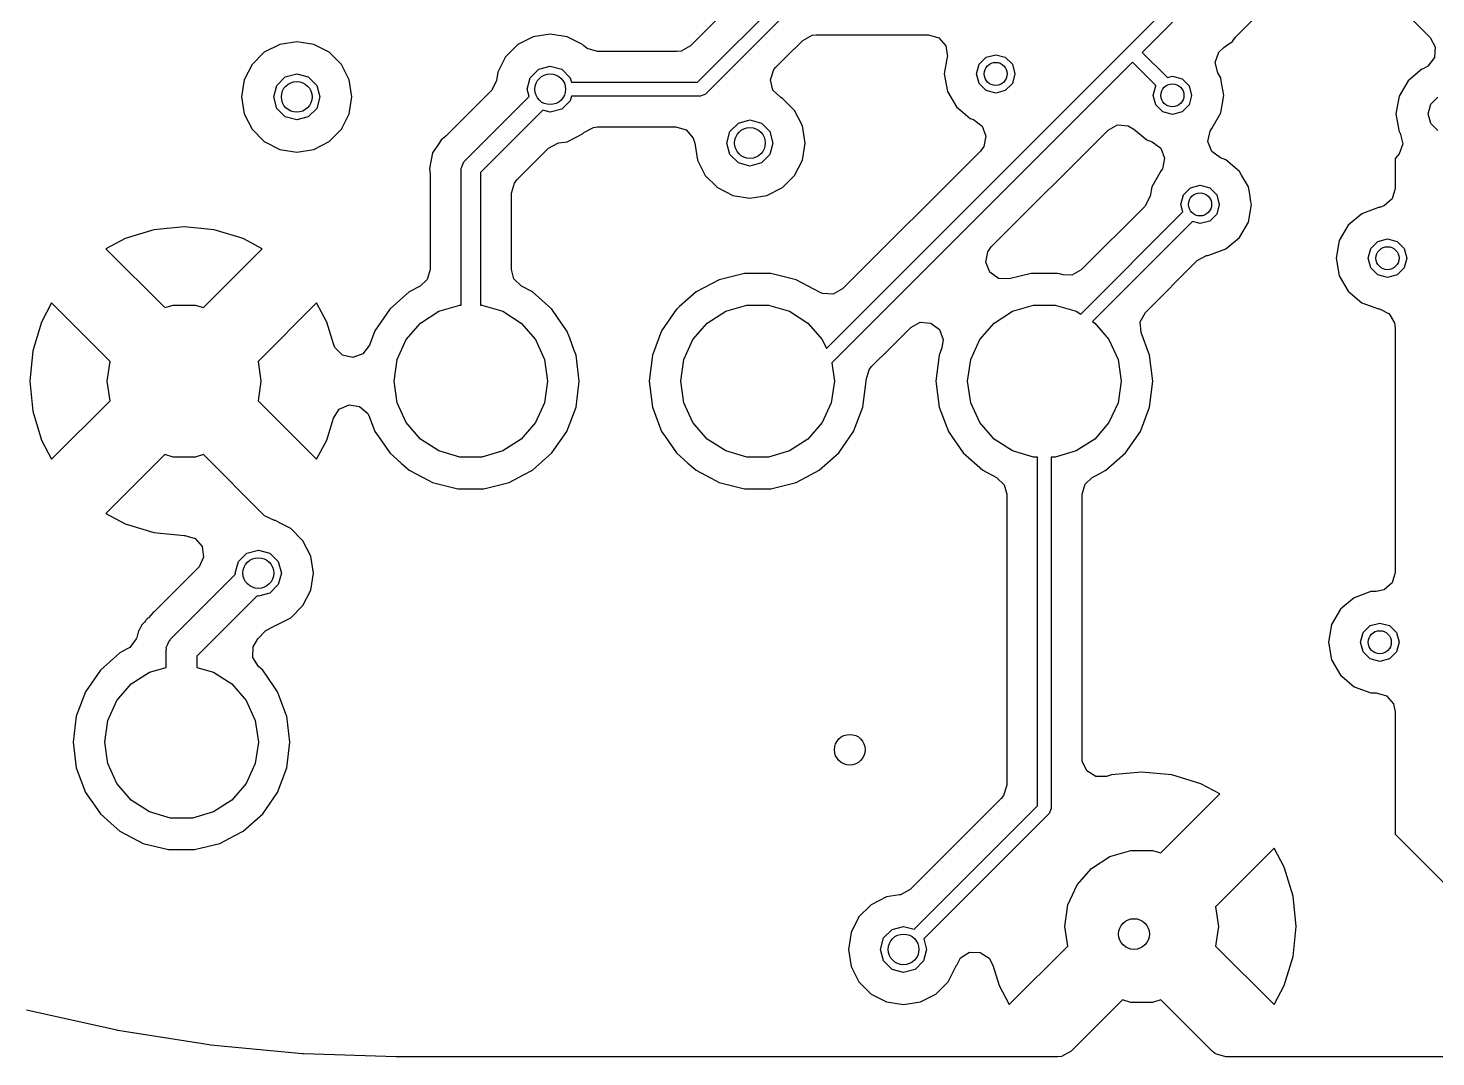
# Model space of a CAD drawing. Extents: x 4.55 to 6.09, y -4.28 to -3.52.
# Drawn here: x 4.8268 to 5.1876, y -4.2795 to -4.0158 of the extents above; entities that cross this region are included whole.
import ezdxf

# ---------------------------------------------------------------- set-up
doc = ezdxf.new("R2010")
doc.units = 0
doc.header["$MEASUREMENT"] = 0
doc.layers.add('BLACK', color=7, linetype='CONTINUOUS')

msp = doc.modelspace()

# ---------------------------------------------------------------- linework, layer by layer
at = {"layer": 'BLACK', "linetype": 'CONTINUOUS'}
for p, q in [((5.16421, -3.99633), (5.1861, -4.01822)), ((5.13637, -4.0181), (5.15353, -4.00093)), ((4.99841, -4.02972), (5.02151, -4.00662)), ((5.0235, -4.00965), (5.0004, -4.03275)), ((5.00482, -4.01216), (4.99657, -4.0204)), ((5.10859, -4.02079), (5.11758, -4.0118)), ((5.12008, -4.01431), (5.11235, -4.02205)), ((4.95626, -4.01806), (4.95232, -4.02006)), ((4.96063, -4.01737), (4.95626, -4.01806)), ((4.965, -4.01806), (4.96063, -4.01737)), ((4.96063, -4.01737), (4.96063, -4.01737)), ((4.96894, -4.02006), (4.965, -4.01806)), ((5.02534, -4.01897), (5.02775, -4.01765)), ((5.02775, -4.01765), (5.02879, -4.01754)), ((5.02879, -4.01754), (5.05758, -4.01754)), ((5.05758, -4.01754), (5.06022, -4.01831)), ((5.06022, -4.01831), (5.06202, -4.02039)), ((5.13576, -4.01884), (5.13637, -4.0181)), ((5.1861, -4.01822), (5.18742, -4.02063)), ((4.88736, -4.02203), (4.88424, -4.02516)), ((4.8913, -4.02003), (4.88736, -4.02203)), ((4.89567, -4.01933), (4.8913, -4.02003)), ((4.90004, -4.02003), (4.89567, -4.01933)), ((4.89567, -4.01933), (4.89567, -4.01933)), ((4.90397, -4.02203), (4.90004, -4.02003)), ((4.9071, -4.02516), (4.90397, -4.02203)), ((4.95232, -4.02006), (4.9492, -4.02319)), ((4.96927, -4.0204), (4.96894, -4.02006)), ((4.97009, -4.02106), (4.96927, -4.0204)), ((4.97272, -4.02183), (4.97009, -4.02106)), ((4.99312, -4.02183), (4.97272, -4.02183)), ((4.99416, -4.02172), (4.99312, -4.02183)), ((4.99657, -4.0204), (4.99416, -4.02172)), ((5.02093, -4.02338), (5.02534, -4.01897)), ((5.0314, -4.09798), (5.10859, -4.02079)), ((5.06202, -4.02039), (5.06241, -4.02312)), ((5.11235, -4.02205), (5.11879, -4.02849)), ((5.13107, -4.02461), (5.13197, -4.02201)), ((5.13197, -4.02201), (5.13323, -4.02078)), ((5.13323, -4.02078), (5.13458, -4.01988)), ((5.13458, -4.01988), (5.1354, -4.01933)), ((5.13458, -4.01988), (5.13458, -4.01988)), ((5.1354, -4.01933), (5.13545, -4.0193)), ((5.13545, -4.0193), (5.13576, -4.01884)), ((5.18742, -4.02063), (5.18722, -4.02338)), ((4.88424, -4.02516), (4.88223, -4.0291)), ((4.90911, -4.0291), (4.9071, -4.02516)), ((4.9492, -4.02319), (4.94719, -4.02713)), ((4.95768, -4.02638), (4.96063, -4.02559)), ((4.96063, -4.02559), (4.96358, -4.02638)), ((5.01794, -4.02647), (5.01847, -4.02583)), ((5.01847, -4.02583), (5.02093, -4.02338)), ((5.10984, -4.02455), (5.03279, -4.10161)), ((5.06239, -4.02327), (5.06163, -4.02756)), ((5.06241, -4.02312), (5.06239, -4.02327)), ((5.06988, -4.02756), (5.07054, -4.0251)), ((5.07054, -4.0251), (5.07234, -4.0233)), ((5.07234, -4.0233), (5.0748, -4.02264)), ((5.0748, -4.02264), (5.07726, -4.0233)), ((5.07726, -4.0233), (5.07907, -4.0251)), ((5.07907, -4.0251), (5.07972, -4.02756)), ((5.11586, -4.03057), (5.10984, -4.02455)), ((5.13172, -4.02728), (5.13107, -4.02461)), ((5.18557, -4.02558), (5.18432, -4.02626)), ((5.18722, -4.02338), (5.18557, -4.02558)), ((4.88223, -4.0291), (4.88154, -4.03346)), ((4.89055, -4.03051), (4.89272, -4.02835)), ((4.89272, -4.02835), (4.89567, -4.02756)), ((4.89567, -4.02756), (4.89862, -4.02835)), ((4.89862, -4.02835), (4.90078, -4.03051)), ((4.9098, -4.03346), (4.90911, -4.0291)), ((4.94685, -4.02925), (4.94568, -4.03174)), ((4.94719, -4.02713), (4.94685, -4.02925)), ((4.95472, -4.0315), (4.95552, -4.02854)), ((4.95552, -4.02854), (4.95768, -4.02638)), ((4.96358, -4.02638), (4.96574, -4.02854)), ((4.96574, -4.02854), (4.96606, -4.02972)), ((5.01705, -4.02908), (5.01794, -4.02647)), ((5.01771, -4.03175), (5.01705, -4.02908)), ((5.06163, -4.02756), (5.06163, -4.02756)), ((5.06163, -4.02756), (5.06242, -4.03206)), ((5.07054, -4.03002), (5.06988, -4.02756)), ((5.07972, -4.02756), (5.07907, -4.03002)), ((5.11879, -4.02849), (5.12008, -4.02815)), ((5.12008, -4.02815), (5.12254, -4.02881)), ((5.12254, -4.02881), (5.12434, -4.03061)), ((5.13246, -4.02857), (5.13172, -4.02728)), ((5.13259, -4.02934), (5.13246, -4.02857)), ((5.13316, -4.03255), (5.13259, -4.02934)), ((5.18046, -4.02933), (5.17817, -4.03329)), ((5.18396, -4.02639), (5.18046, -4.02933)), ((5.18046, -4.02933), (5.18046, -4.02933)), ((5.18432, -4.02626), (5.18396, -4.02639)), ((4.88976, -4.03346), (4.89055, -4.03051)), ((4.90078, -4.03051), (4.90157, -4.03346)), ((4.94548, -4.03194), (4.934, -4.04342)), ((4.94568, -4.03174), (4.94548, -4.03194)), ((4.95523, -4.03337), (4.95472, -4.0315)), ((4.96606, -4.02972), (4.99841, -4.02972)), ((5.0004, -4.03275), (4.99914, -4.03327)), ((5.01971, -4.03364), (5.01771, -4.03175)), ((5.06242, -4.03206), (5.06242, -4.03206)), ((5.06242, -4.03206), (5.06471, -4.03603)), ((5.07234, -4.03182), (5.07054, -4.03002)), ((5.0748, -4.03248), (5.07234, -4.03182)), ((5.07726, -4.03182), (5.0748, -4.03248)), ((5.07907, -4.03002), (5.07726, -4.03182)), ((5.11516, -4.03307), (5.11582, -4.03061)), ((5.11582, -4.03553), (5.11516, -4.03307)), ((5.11582, -4.03061), (5.11586, -4.03057)), ((5.12434, -4.03061), (5.125, -4.03307)), ((5.125, -4.03307), (5.12434, -4.03553)), ((5.13246, -4.03758), (5.13325, -4.03307)), ((5.13325, -4.03307), (5.13316, -4.03255)), ((4.88154, -4.03346), (4.88154, -4.03346)), ((4.88154, -4.03346), (4.88223, -4.03783)), ((4.89055, -4.03642), (4.88976, -4.03346)), ((4.89272, -4.03858), (4.89055, -4.03642)), ((4.90078, -4.03642), (4.89862, -4.03858)), ((4.90157, -4.03346), (4.90078, -4.03642)), ((4.90911, -4.03783), (4.9098, -4.03346)), ((4.9098, -4.03346), (4.9098, -4.03346)), ((4.93852, -4.05007), (4.95523, -4.03337)), ((4.96358, -4.03661), (4.96063, -4.0374)), ((4.96574, -4.03445), (4.96358, -4.03661)), ((4.96606, -4.03327), (4.96574, -4.03445)), ((4.99914, -4.03327), (4.96606, -4.03327)), ((5.02012, -4.03384), (5.01971, -4.03364)), ((5.02324, -4.03697), (5.02012, -4.03384)), ((5.06471, -4.03603), (5.06471, -4.03603)), ((5.06471, -4.03603), (5.06584, -4.03697)), ((5.11762, -4.03733), (5.11582, -4.03553)), ((5.12434, -4.03553), (5.12254, -4.03733)), ((5.17817, -4.03329), (5.17738, -4.0378)), ((5.17817, -4.03329), (5.17817, -4.03329)), ((5.18563, -4.0378), (5.18629, -4.03533)), ((5.18629, -4.03533), (5.18809, -4.03353)), ((4.88223, -4.03783), (4.88424, -4.04177)), ((4.89567, -4.03937), (4.89272, -4.03858)), ((4.89862, -4.03858), (4.89567, -4.03937)), ((4.9071, -4.04177), (4.90911, -4.03783)), ((4.90911, -4.03783), (4.90911, -4.03783)), ((4.90911, -4.03783), (4.90911, -4.03783)), ((4.95876, -4.0369), (4.94279, -4.05287)), ((4.96063, -4.0374), (4.95876, -4.0369)), ((5.0067, -4.04232), (5.00886, -4.04016)), ((5.00886, -4.04016), (5.01181, -4.03937)), ((5.01181, -4.03937), (5.01476, -4.04016)), ((5.01476, -4.04016), (5.01693, -4.04232)), ((5.02525, -4.04091), (5.02324, -4.03697)), ((5.06584, -4.03697), (5.06822, -4.03897)), ((5.06822, -4.03897), (5.06911, -4.03929)), ((5.06911, -4.03929), (5.07132, -4.04092)), ((5.12008, -4.03799), (5.11762, -4.03733)), ((5.12254, -4.03733), (5.12008, -4.03799)), ((5.13017, -4.04154), (5.13246, -4.03758)), ((5.17738, -4.0378), (5.17738, -4.0378)), ((5.17738, -4.0378), (5.17812, -4.04198)), ((5.18629, -4.04026), (5.18563, -4.0378)), ((5.18809, -4.04206), (5.18629, -4.04026)), ((4.88424, -4.04177), (4.88736, -4.0449)), ((4.90397, -4.0449), (4.9071, -4.04177)), ((4.93326, -4.04403), (4.9328, -4.04434)), ((4.934, -4.04342), (4.93326, -4.04403)), ((4.965, -4.04494), (4.96894, -4.04293)), ((4.96894, -4.04293), (4.96927, -4.04259)), ((4.96927, -4.04259), (4.97169, -4.04127)), ((4.97169, -4.04127), (4.97272, -4.04116)), ((4.97272, -4.04116), (4.99286, -4.04116)), ((4.99286, -4.04116), (4.9955, -4.04194)), ((4.9955, -4.04194), (4.9973, -4.04402)), ((4.9973, -4.04402), (4.99768, -4.04528)), ((5.00591, -4.04528), (5.0067, -4.04232)), ((5.01693, -4.04232), (5.01772, -4.04528)), ((5.02594, -4.04528), (5.02525, -4.04091)), ((5.07132, -4.04092), (5.0723, -4.04349)), ((5.0723, -4.04349), (5.07174, -4.04618)), ((5.07363, -4.07193), (5.10358, -4.04198)), ((5.10358, -4.04198), (5.10599, -4.04066)), ((5.10599, -4.04066), (5.10874, -4.04086)), ((5.10874, -4.04086), (5.11017, -4.04169)), ((5.11017, -4.04169), (5.11349, -4.04448)), ((5.12917, -4.04491), (5.12973, -4.04222)), ((5.12973, -4.04222), (5.13003, -4.04179)), ((5.13003, -4.04179), (5.13017, -4.04154)), ((5.13017, -4.04154), (5.13017, -4.04154)), ((5.17812, -4.04198), (5.17817, -4.0423)), ((5.17817, -4.0423), (5.17839, -4.04267)), ((5.17839, -4.04267), (5.17845, -4.04277)), ((5.17845, -4.04277), (5.17909, -4.04545)), ((4.88736, -4.0449), (4.8913, -4.0469)), ((4.8913, -4.0469), (4.89567, -4.0476)), ((4.89567, -4.0476), (4.90004, -4.0469)), ((4.89567, -4.0476), (4.89567, -4.0476)), ((4.89567, -4.0476), (4.89567, -4.0476)), ((4.90004, -4.0469), (4.90397, -4.0449)), ((4.90004, -4.0469), (4.90004, -4.0469)), ((4.90004, -4.0469), (4.90004, -4.0469)), ((4.93181, -4.04581), (4.9305, -4.04778)), ((4.9328, -4.04434), (4.93181, -4.04581)), ((4.93181, -4.04581), (4.93181, -4.04581)), ((4.95211, -4.05471), (4.96018, -4.04664)), ((4.96018, -4.04664), (4.9626, -4.04532)), ((4.9626, -4.04532), (4.96287, -4.04527)), ((4.96287, -4.04527), (4.965, -4.04494)), ((4.99768, -4.04528), (4.99837, -4.04964)), ((5.0067, -4.04823), (5.00591, -4.04528)), ((5.01772, -4.04528), (5.01693, -4.04823)), ((5.02525, -4.04964), (5.02594, -4.04528)), ((5.02594, -4.04528), (5.02594, -4.04528)), ((5.07089, -4.04733), (5.03553, -4.08269)), ((5.07174, -4.04618), (5.07089, -4.04733)), ((5.11349, -4.04448), (5.11488, -4.04498)), ((5.11488, -4.04498), (5.11709, -4.04661)), ((5.11709, -4.04661), (5.11807, -4.04918)), ((5.13015, -4.04748), (5.12917, -4.04491)), ((5.13237, -4.04911), (5.13015, -4.04748)), ((5.17909, -4.04545), (5.17819, -4.04804)), ((4.9305, -4.04778), (4.92969, -4.05184)), ((4.93779, -4.05184), (4.93852, -4.05007)), ((4.99837, -4.04964), (5.00038, -4.05358)), ((5.00886, -4.05039), (5.0067, -4.04823)), ((5.01181, -4.05118), (5.00886, -4.05039)), ((5.01476, -4.05039), (5.01181, -4.05118)), ((5.01693, -4.04823), (5.01476, -4.05039)), ((5.02324, -4.05358), (5.02525, -4.04964)), ((5.02525, -4.04964), (5.02525, -4.04964)), ((5.02525, -4.04964), (5.02525, -4.04964)), ((5.11807, -4.04918), (5.11751, -4.05188)), ((5.13375, -4.04962), (5.13237, -4.04911)), ((5.13726, -4.05256), (5.13375, -4.04962)), ((5.17779, -4.04853), (5.17717, -4.04921)), ((5.17717, -4.04921), (5.17717, -4.05698)), ((5.17819, -4.04804), (5.17779, -4.04853)), ((4.92969, -4.05184), (4.9298, -4.05239)), ((4.9298, -4.05239), (4.9299, -4.05334)), ((4.9299, -4.05334), (4.9299, -4.07766)), ((4.93779, -4.08681), (4.93779, -4.05184)), ((4.94279, -4.05287), (4.94279, -4.08681)), ((4.95146, -4.05553), (4.95211, -4.05471)), ((5.00038, -4.05358), (5.00351, -4.05671)), ((5.02012, -4.05671), (5.02324, -4.05358)), ((5.11722, -4.05231), (5.11479, -4.05652)), ((5.11751, -4.05188), (5.11722, -4.05231)), ((5.13782, -4.05353), (5.13726, -4.05256)), ((5.13726, -4.05256), (5.13726, -4.05256)), ((5.13954, -4.05652), (5.13782, -4.05353)), ((4.95068, -4.05816), (4.95146, -4.05553)), ((4.95068, -4.07766), (4.95068, -4.05816)), ((5.00351, -4.05671), (5.00744, -4.05871)), ((5.01618, -4.05871), (5.02012, -4.05671)), ((5.11479, -4.05652), (5.11437, -4.05891)), ((5.1229, -4.05856), (5.1247, -4.05676)), ((5.1247, -4.05676), (5.12717, -4.0561)), ((5.12717, -4.0561), (5.12963, -4.05676)), ((5.12963, -4.05676), (5.13143, -4.05856)), ((5.13988, -4.05841), (5.13954, -4.05652)), ((5.14022, -4.06037), (5.13988, -4.05841)), ((5.17717, -4.05698), (5.17639, -4.05962)), ((5.00744, -4.05871), (5.01181, -4.05941)), ((5.01181, -4.05941), (5.01618, -4.05871)), ((5.01181, -4.05941), (5.01181, -4.05941)), ((5.01181, -4.05941), (5.01181, -4.05941)), ((5.01618, -4.05871), (5.01618, -4.05871)), ((5.01618, -4.05871), (5.01618, -4.05871)), ((5.11301, -4.06151), (5.09672, -4.0778)), ((5.11314, -4.06137), (5.11301, -4.06151)), ((5.11437, -4.05891), (5.11314, -4.06137)), ((5.12224, -4.06102), (5.1229, -4.05856)), ((5.12275, -4.06293), (5.12224, -4.06102)), ((5.13143, -4.05856), (5.13209, -4.06102)), ((5.13209, -4.06102), (5.13143, -4.06348)), ((5.13954, -4.06553), (5.14034, -4.06102)), ((5.14034, -4.06102), (5.14022, -4.06037)), ((5.17291, -4.06183), (5.16861, -4.0634)), ((5.17313, -4.06179), (5.17291, -4.06183)), ((5.17431, -4.06142), (5.17313, -4.06179)), ((5.17639, -4.05962), (5.17431, -4.06142)), ((5.09657, -4.08911), (5.12275, -4.06293)), ((5.12526, -4.06543), (5.09962, -4.09107)), ((5.12717, -4.06594), (5.12526, -4.06543)), ((5.12963, -4.06529), (5.12717, -4.06594)), ((5.13143, -4.06348), (5.12963, -4.06529)), ((5.13726, -4.06949), (5.13954, -4.06553)), ((5.16861, -4.0634), (5.16511, -4.06634)), ((4.85908, -4.0675), (4.85166, -4.06975)), ((4.8668, -4.06674), (4.85908, -4.0675)), ((4.87452, -4.0675), (4.8668, -4.06674)), ((4.88194, -4.06975), (4.87452, -4.0675)), ((4.87452, -4.0675), (4.87452, -4.0675)), ((5.16511, -4.06634), (5.16282, -4.0703)), ((5.16511, -4.06634), (5.16511, -4.06634)), ((4.85166, -4.06975), (4.84678, -4.07236)), ((4.84678, -4.07236), (4.86186, -4.08744)), ((4.87174, -4.08744), (4.88682, -4.07236)), ((4.88682, -4.07236), (4.88194, -4.06975)), ((5.07274, -4.07316), (5.07363, -4.07193)), ((5.12945, -4.074), (5.13375, -4.07243)), ((5.13375, -4.07243), (5.13726, -4.06949)), ((5.16282, -4.0703), (5.16202, -4.0748)), ((5.16282, -4.0703), (5.16282, -4.0703)), ((5.17028, -4.0748), (5.17093, -4.07234)), ((5.17093, -4.07234), (5.17274, -4.07054)), ((5.17274, -4.07054), (5.1752, -4.06988)), ((5.1752, -4.06988), (5.17766, -4.07054)), ((5.17766, -4.07054), (5.17946, -4.07234)), ((5.17946, -4.07234), (5.18012, -4.0748)), ((5.07223, -4.07586), (5.07274, -4.07316)), ((5.07326, -4.07841), (5.07223, -4.07586)), ((5.11316, -4.0887), (5.12643, -4.07543)), ((5.12643, -4.07543), (5.12885, -4.07411)), ((5.12885, -4.07411), (5.12904, -4.07407)), ((5.12904, -4.07407), (5.12945, -4.074)), ((5.12945, -4.074), (5.12945, -4.074)), ((5.16202, -4.0748), (5.16202, -4.0748)), ((5.16202, -4.0748), (5.16282, -4.07931)), ((5.17093, -4.07726), (5.17028, -4.0748)), ((5.18012, -4.0748), (5.17946, -4.07726)), ((4.9299, -4.07766), (4.92912, -4.0803)), ((4.95132, -4.08007), (4.95068, -4.07766)), ((4.9533, -4.08198), (4.95132, -4.08007)), ((5.01043, -4.07872), (5.00393, -4.08032)), ((5.01713, -4.07872), (5.01043, -4.07872)), ((5.02363, -4.08032), (5.01713, -4.07872)), ((5.07551, -4.08), (5.07326, -4.07841)), ((5.07825, -4.08012), (5.07551, -4.08)), ((5.08392, -4.07872), (5.07825, -4.08012)), ((5.09062, -4.07872), (5.08392, -4.07872)), ((5.08392, -4.07872), (5.08392, -4.07872)), ((5.09111, -4.07884), (5.09062, -4.07872)), ((5.0921, -4.07909), (5.09111, -4.07884)), ((5.09431, -4.07912), (5.0921, -4.07909)), ((5.09672, -4.0778), (5.09431, -4.07912)), ((5.16282, -4.07931), (5.16282, -4.07931)), ((5.16282, -4.07931), (5.16511, -4.08327)), ((5.17274, -4.07907), (5.17093, -4.07726)), ((5.1752, -4.07972), (5.17274, -4.07907)), ((5.17766, -4.07907), (5.1752, -4.07972)), ((5.17946, -4.07726), (5.17766, -4.07907)), ((4.92451, -4.08344), (4.91964, -4.08775)), ((4.92728, -4.08198), (4.92451, -4.08344)), ((4.92912, -4.0803), (4.92728, -4.08198)), ((4.95607, -4.08344), (4.9533, -4.08198)), ((4.96108, -4.08788), (4.95607, -4.08344)), ((4.998, -4.08344), (4.99377, -4.08718)), ((5.00393, -4.08032), (4.998, -4.08344)), ((5.02981, -4.08356), (5.02363, -4.08032)), ((5.03037, -4.08382), (5.02981, -4.08356)), ((5.03553, -4.08269), (5.03311, -4.08401)), ((5.16511, -4.08327), (5.16511, -4.08327)), ((5.16511, -4.08327), (5.16628, -4.08425)), ((4.83286, -4.08628), (4.83025, -4.09116)), ((4.84784, -4.10126), (4.83286, -4.08628)), ((4.86186, -4.08744), (4.864, -4.08681)), ((4.864, -4.08681), (4.8696, -4.08681)), ((4.8696, -4.08681), (4.87174, -4.08744)), ((4.90074, -4.08628), (4.88576, -4.10126)), ((4.90335, -4.09116), (4.90074, -4.08628)), ((4.93211, -4.08839), (4.93749, -4.08681)), ((4.93749, -4.08681), (4.93779, -4.08681)), ((4.94279, -4.08681), (4.94309, -4.08681)), ((4.94309, -4.08681), (4.94847, -4.08839)), ((4.99377, -4.08718), (4.99313, -4.08775)), ((5.0056, -4.08839), (5.01098, -4.08681)), ((5.01098, -4.08681), (5.01658, -4.08681)), ((5.01658, -4.08681), (5.02196, -4.08839)), ((5.03311, -4.08401), (5.03037, -4.08382)), ((5.07909, -4.08839), (5.08447, -4.08681)), ((5.08447, -4.08681), (5.09007, -4.08681)), ((5.09007, -4.08681), (5.09545, -4.08839)), ((5.16628, -4.08425), (5.16861, -4.08621)), ((5.16861, -4.08621), (5.17291, -4.08778)), ((4.91949, -4.08788), (4.91569, -4.09339)), ((4.91964, -4.08775), (4.91949, -4.08788)), ((4.9274, -4.09142), (4.93211, -4.08839)), ((4.94847, -4.08839), (4.95318, -4.09142)), ((4.96252, -4.08996), (4.96108, -4.08788)), ((4.96467, -4.09308), (4.96252, -4.08996)), ((4.99298, -4.08788), (4.98918, -4.09339)), ((4.99313, -4.08775), (4.99298, -4.08788)), ((5.00089, -4.09142), (5.0056, -4.08839)), ((5.02196, -4.08839), (5.02667, -4.09142)), ((5.07438, -4.09142), (5.07909, -4.08839)), ((5.09545, -4.08839), (5.09657, -4.08911)), ((5.11184, -4.09113), (5.11315, -4.08871)), ((5.11315, -4.08871), (5.11316, -4.0887)), ((5.17291, -4.08778), (5.17291, -4.08778)), ((5.17291, -4.08778), (5.17313, -4.08781)), ((5.17313, -4.08781), (5.1756, -4.08904)), ((5.1756, -4.08904), (5.17701, -4.0914)), ((4.83025, -4.09116), (4.828, -4.09858)), ((4.90505, -4.09677), (4.90335, -4.09116)), ((4.91569, -4.09339), (4.91429, -4.09709)), ((4.92373, -4.09566), (4.9274, -4.09142)), ((4.95318, -4.09142), (4.95685, -4.09566)), ((4.96489, -4.09339), (4.96467, -4.09308)), ((4.96562, -4.09532), (4.96489, -4.09339)), ((4.98918, -4.09339), (4.98681, -4.09965)), ((4.99722, -4.09566), (5.00089, -4.09142)), ((5.02667, -4.09142), (5.03034, -4.09566)), ((5.04789, -4.09767), (5.05301, -4.09255)), ((5.05301, -4.09255), (5.05542, -4.09123)), ((5.05542, -4.09123), (5.05816, -4.09143)), ((5.05816, -4.09143), (5.06037, -4.09308)), ((5.06037, -4.09308), (5.06133, -4.09566)), ((5.07071, -4.09566), (5.07438, -4.09142)), ((5.09962, -4.09107), (5.10016, -4.09142)), ((5.10016, -4.09142), (5.10383, -4.09566)), ((5.11205, -4.09387), (5.11184, -4.09113)), ((5.11424, -4.09965), (5.11205, -4.09387)), ((5.17701, -4.0914), (5.17717, -4.09262)), ((5.17717, -4.09262), (5.17717, -4.15537)), ((4.90542, -4.09767), (4.90505, -4.09677)), ((4.90736, -4.09963), (4.90542, -4.09767)), ((4.91429, -4.09709), (4.91263, -4.09928)), ((4.9214, -4.10075), (4.92373, -4.09566)), ((4.95685, -4.09566), (4.95918, -4.10075)), ((4.9668, -4.09843), (4.96562, -4.09532)), ((4.99489, -4.10075), (4.99722, -4.09566)), ((5.03034, -4.09566), (5.0314, -4.09798)), ((5.04299, -4.10257), (5.04789, -4.09767)), ((5.06102, -4.09774), (5.0603, -4.09965)), ((5.06133, -4.09566), (5.06102, -4.09774)), ((5.06838, -4.10075), (5.07071, -4.09566)), ((5.10383, -4.09566), (5.10616, -4.10075)), ((4.828, -4.09858), (4.82724, -4.1063)), ((4.84711, -4.1063), (4.84784, -4.10126)), ((4.88576, -4.10126), (4.88648, -4.1063)), ((4.91004, -4.10023), (4.90736, -4.09963)), ((4.91263, -4.09928), (4.91004, -4.10023)), ((4.9206, -4.1063), (4.9214, -4.10075)), ((4.95918, -4.10075), (4.95997, -4.1063)), ((4.96726, -4.09965), (4.9668, -4.09843)), ((4.96807, -4.1063), (4.96726, -4.09965)), ((4.98681, -4.09965), (4.986, -4.1063)), ((4.98681, -4.09965), (4.98681, -4.09965)), ((4.99409, -4.1063), (4.99489, -4.10075)), ((5.03279, -4.10161), (5.03346, -4.1063)), ((5.0603, -4.09965), (5.05949, -4.1063)), ((5.0603, -4.09965), (5.0603, -4.09965)), ((5.06759, -4.1063), (5.06838, -4.10075)), ((5.10616, -4.10075), (5.10696, -4.1063)), ((5.11505, -4.1063), (5.11424, -4.09965)), ((5.04156, -4.10602), (5.04234, -4.10338)), ((5.04234, -4.10338), (5.04299, -4.10257)), ((4.82724, -4.1063), (4.828, -4.11402)), ((4.84784, -4.11134), (4.84711, -4.1063)), ((4.88648, -4.1063), (4.88576, -4.11134)), ((4.9214, -4.11185), (4.9206, -4.1063)), ((4.95997, -4.1063), (4.95918, -4.11185)), ((4.96726, -4.11295), (4.96807, -4.1063)), ((4.986, -4.1063), (4.98681, -4.11295)), ((4.99489, -4.11185), (4.99409, -4.1063)), ((5.03346, -4.1063), (5.03267, -4.11185)), ((5.04075, -4.11295), (5.04156, -4.1063)), ((5.04156, -4.1063), (5.04156, -4.10602)), ((5.04156, -4.1063), (5.04156, -4.1063)), ((5.05949, -4.1063), (5.0603, -4.11295)), ((5.06838, -4.11185), (5.06759, -4.1063)), ((5.10696, -4.1063), (5.10616, -4.11185)), ((5.11424, -4.11295), (5.11505, -4.1063)), ((4.83286, -4.12632), (4.84784, -4.11134)), ((4.88576, -4.11134), (4.90074, -4.12632)), ((4.90656, -4.11352), (4.90907, -4.1124)), ((4.90907, -4.1124), (4.91179, -4.11282)), ((4.92373, -4.11694), (4.9214, -4.11185)), ((4.95918, -4.11185), (4.95685, -4.11694)), ((4.99722, -4.11694), (4.99489, -4.11185)), ((5.03267, -4.11185), (5.03034, -4.11694)), ((5.07071, -4.11694), (5.06838, -4.11185)), ((5.10616, -4.11185), (5.10383, -4.11694)), ((4.828, -4.11402), (4.83025, -4.12144)), ((4.90335, -4.12144), (4.90505, -4.11582)), ((4.90505, -4.11582), (4.90656, -4.11352)), ((4.91179, -4.11282), (4.91385, -4.11464)), ((4.91385, -4.11464), (4.91429, -4.11551)), ((4.91429, -4.11551), (4.91569, -4.11921)), ((4.96489, -4.11921), (4.96726, -4.11295)), ((4.98681, -4.11295), (4.98681, -4.11295)), ((4.98681, -4.11295), (4.98918, -4.11921)), ((5.03838, -4.11921), (5.04075, -4.11295)), ((5.0603, -4.11295), (5.0603, -4.11295)), ((5.0603, -4.11295), (5.06267, -4.11921)), ((5.11187, -4.11921), (5.11424, -4.11295)), ((4.91569, -4.11921), (4.91569, -4.11921)), ((4.91569, -4.11921), (4.91659, -4.12051)), ((4.9274, -4.12118), (4.92373, -4.11694)), ((4.95685, -4.11694), (4.95318, -4.12118)), ((4.96108, -4.12472), (4.96489, -4.11921)), ((4.98918, -4.11921), (4.99008, -4.12051)), ((5.00089, -4.12118), (4.99722, -4.11694)), ((5.03034, -4.11694), (5.02667, -4.12118)), ((5.03457, -4.12472), (5.03838, -4.11921)), ((5.06267, -4.11921), (5.06357, -4.12051)), ((5.07438, -4.12118), (5.07071, -4.11694)), ((5.10383, -4.11694), (5.10016, -4.12118)), ((5.10806, -4.12472), (5.11187, -4.11921)), ((4.83025, -4.12144), (4.83286, -4.12632)), ((4.90074, -4.12632), (4.90335, -4.12144)), ((4.91659, -4.12051), (4.91949, -4.12472)), ((4.93211, -4.12421), (4.9274, -4.12118)), ((4.95318, -4.12118), (4.94847, -4.12421)), ((4.99008, -4.12051), (4.99298, -4.12472)), ((5.0056, -4.12421), (5.00089, -4.12118)), ((5.02667, -4.12118), (5.02196, -4.12421)), ((5.06357, -4.12051), (5.06648, -4.12472)), ((5.07909, -4.12421), (5.07438, -4.12118)), ((5.10016, -4.12118), (5.09545, -4.12421)), ((4.86186, -4.12516), (4.84678, -4.14024)), ((4.864, -4.12578), (4.86186, -4.12516)), ((4.8696, -4.12578), (4.864, -4.12578)), ((4.87174, -4.12516), (4.8696, -4.12578)), ((4.88724, -4.14066), (4.87174, -4.12516)), ((4.90074, -4.12632), (4.90074, -4.12632)), ((4.91949, -4.12472), (4.92242, -4.12731)), ((4.93749, -4.12578), (4.93211, -4.12421)), ((4.94309, -4.12578), (4.93749, -4.12578)), ((4.94847, -4.12421), (4.94309, -4.12578)), ((4.95607, -4.12916), (4.96108, -4.12472)), ((4.99298, -4.12472), (4.99591, -4.12731)), ((5.01098, -4.12578), (5.0056, -4.12421)), ((5.01658, -4.12578), (5.01098, -4.12578)), ((5.02196, -4.12421), (5.01658, -4.12578)), ((5.02956, -4.12916), (5.03457, -4.12472)), ((5.06648, -4.12472), (5.07149, -4.12916)), ((5.08447, -4.12578), (5.07909, -4.12421)), ((5.0855, -4.12578), (5.08447, -4.12578)), ((5.0855, -4.21515), (5.0855, -4.12578)), ((5.09007, -4.12578), (5.08904, -4.12578)), ((5.08904, -4.12578), (5.08904, -4.21588)), ((5.09545, -4.12421), (5.09007, -4.12578)), ((5.10305, -4.12916), (5.10806, -4.12472)), ((4.92242, -4.12731), (4.92451, -4.12916)), ((4.92451, -4.12916), (4.92954, -4.1318)), ((4.95014, -4.13228), (4.95381, -4.13035)), ((4.95381, -4.13035), (4.95607, -4.12916)), ((4.95607, -4.12916), (4.95607, -4.12916)), ((4.95607, -4.12916), (4.95607, -4.12916)), ((4.99591, -4.12731), (4.998, -4.12916)), ((4.998, -4.12916), (5.00303, -4.1318)), ((5.02363, -4.13228), (5.0273, -4.13035)), ((5.0273, -4.13035), (5.02956, -4.12916)), ((5.02956, -4.12916), (5.02956, -4.12916)), ((5.02956, -4.12916), (5.02956, -4.12916)), ((5.07149, -4.12916), (5.07149, -4.12916)), ((5.07149, -4.12916), (5.07499, -4.131)), ((5.09955, -4.131), (5.10058, -4.13046)), ((5.10058, -4.13046), (5.10305, -4.12916)), ((4.92954, -4.1318), (4.93044, -4.13228)), ((4.93044, -4.13228), (4.93694, -4.13388)), ((4.93694, -4.13388), (4.94364, -4.13388)), ((4.94364, -4.13388), (4.95014, -4.13228)), ((5.00303, -4.1318), (5.00393, -4.13228)), ((5.00393, -4.13228), (5.01043, -4.13388)), ((5.01043, -4.13388), (5.01713, -4.13388)), ((5.01713, -4.13388), (5.02363, -4.13228)), ((5.07499, -4.131), (5.07697, -4.13291)), ((5.07697, -4.13291), (5.07761, -4.13532)), ((5.09694, -4.13532), (5.09771, -4.13268)), ((5.09771, -4.13268), (5.09955, -4.131)), ((5.07761, -4.13532), (5.07761, -4.20985)), ((5.09694, -4.20297), (5.09694, -4.13532)), ((4.84678, -4.14024), (4.85166, -4.14285)), ((4.88744, -4.14085), (4.88724, -4.14066)), ((4.88993, -4.14203), (4.88744, -4.14085)), ((4.85166, -4.14285), (4.85908, -4.1451)), ((4.89019, -4.14207), (4.88993, -4.14203)), ((4.89142, -4.1427), (4.89019, -4.14207)), ((4.89019, -4.14207), (4.89019, -4.14207)), ((4.89019, -4.14207), (4.89019, -4.14207)), ((4.89413, -4.14408), (4.89142, -4.1427)), ((4.89726, -4.14721), (4.89413, -4.14408)), ((4.85908, -4.1451), (4.85908, -4.1451)), ((4.85908, -4.1451), (4.8668, -4.14586)), ((4.8668, -4.14586), (4.86696, -4.14586)), ((4.86696, -4.14586), (4.8696, -4.14663)), ((4.8696, -4.14663), (4.8714, -4.14871)), ((4.89927, -4.15115), (4.89726, -4.14721)), ((4.87179, -4.15144), (4.87065, -4.15394)), ((4.8714, -4.14871), (4.87179, -4.15144)), ((4.88071, -4.15256), (4.88287, -4.1504)), ((4.88287, -4.1504), (4.88583, -4.14961)), ((4.88583, -4.14961), (4.88878, -4.1504)), ((4.88878, -4.1504), (4.89094, -4.15256)), ((4.89996, -4.15551), (4.89927, -4.15115)), ((4.87041, -4.15419), (4.85965, -4.16496)), ((4.86336, -4.17241), (4.87999, -4.15578)), ((4.87065, -4.15394), (4.87041, -4.15419)), ((4.87992, -4.15551), (4.88071, -4.15256)), ((4.87999, -4.15578), (4.87992, -4.15551)), ((4.89094, -4.15256), (4.89173, -4.15551)), ((4.89173, -4.15551), (4.89094, -4.15846)), ((4.89927, -4.15988), (4.89996, -4.15551)), ((4.89996, -4.15551), (4.89996, -4.15551)), ((5.17717, -4.15537), (5.17639, -4.15801)), ((4.89094, -4.15846), (4.88878, -4.16063)), ((5.17639, -4.15801), (5.17431, -4.15981)), ((4.88556, -4.16135), (4.87008, -4.17683)), ((4.88583, -4.16142), (4.88556, -4.16135)), ((4.88878, -4.16063), (4.88583, -4.16142)), ((4.89726, -4.16382), (4.89927, -4.15988)), ((4.89927, -4.15988), (4.89927, -4.15988)), ((4.89927, -4.15988), (4.89927, -4.15988)), ((5.16664, -4.16182), (5.16426, -4.16382)), ((5.17094, -4.16026), (5.16664, -4.16182)), ((5.17228, -4.16026), (5.17094, -4.16026)), ((5.17431, -4.15981), (5.17228, -4.16026)), ((4.85889, -4.16559), (4.85766, -4.16694)), ((4.85914, -4.16541), (4.85889, -4.16559)), ((4.85965, -4.16496), (4.85914, -4.16541)), ((4.89413, -4.16694), (4.89726, -4.16382)), ((5.16314, -4.16476), (5.16085, -4.16872)), ((5.16426, -4.16382), (5.16314, -4.16476)), ((5.16314, -4.16476), (5.16314, -4.16476)), ((4.85529, -4.17011), (4.85513, -4.17034)), ((4.85581, -4.16912), (4.85529, -4.17011)), ((4.85591, -4.16886), (4.85581, -4.16912)), ((4.85662, -4.16808), (4.85591, -4.16886)), ((4.85591, -4.16886), (4.85591, -4.16886)), ((4.85688, -4.16775), (4.85662, -4.16808)), ((4.857, -4.16761), (4.85688, -4.16775)), ((4.8575, -4.1671), (4.857, -4.16761)), ((4.85766, -4.16694), (4.8575, -4.1671)), ((4.88569, -4.17238), (4.88779, -4.17027)), ((4.88779, -4.17027), (4.88985, -4.16915)), ((4.88983, -4.16907), (4.89019, -4.16895)), ((4.88985, -4.16915), (4.88983, -4.16907)), ((4.89019, -4.16895), (4.89413, -4.16694)), ((4.89019, -4.16895), (4.89019, -4.16895)), ((4.89019, -4.16895), (4.89019, -4.16895)), ((4.89019, -4.16895), (4.89019, -4.16895)), ((4.89413, -4.16694), (4.89413, -4.16694)), ((4.89413, -4.16694), (4.89413, -4.16694)), ((5.16085, -4.16872), (5.16006, -4.17323)), ((5.16085, -4.16872), (5.16085, -4.16872)), ((5.16897, -4.17077), (5.17077, -4.16897)), ((5.17077, -4.16897), (5.17323, -4.16831)), ((5.17323, -4.16831), (5.17569, -4.16897)), ((5.17569, -4.16897), (5.17749, -4.17077)), ((4.85454, -4.1724), (4.85286, -4.17458)), ((4.85469, -4.172), (4.85454, -4.1724)), ((4.85489, -4.17136), (4.85469, -4.172)), ((4.85513, -4.17034), (4.85489, -4.17136)), ((4.85513, -4.17034), (4.85513, -4.17034)), ((4.86225, -4.17458), (4.86267, -4.17376)), ((4.86267, -4.17376), (4.86296, -4.17288)), ((4.86296, -4.17288), (4.86321, -4.1727)), ((4.86321, -4.1727), (4.86336, -4.17241)), ((4.88448, -4.1744), (4.88569, -4.17238)), ((5.16006, -4.17323), (5.16006, -4.17323)), ((5.16006, -4.17323), (5.16085, -4.17773)), ((5.16831, -4.17323), (5.16897, -4.17077)), ((5.16897, -4.17569), (5.16831, -4.17323)), ((5.17749, -4.17077), (5.17815, -4.17323)), ((5.17815, -4.17323), (5.17749, -4.17569)), ((4.85036, -4.17596), (4.84535, -4.1804)), ((4.85225, -4.17496), (4.85036, -4.17596)), ((4.85036, -4.17596), (4.85036, -4.17596)), ((4.85286, -4.17458), (4.85225, -4.17496)), ((4.8622, -4.1752), (4.8623, -4.17489)), ((4.8622, -4.17967), (4.8622, -4.1752)), ((4.8623, -4.17489), (4.86225, -4.17458)), ((4.87008, -4.17683), (4.87008, -4.17967)), ((4.88444, -4.17715), (4.88448, -4.1744)), ((4.88591, -4.17948), (4.88444, -4.17715)), ((5.17077, -4.17749), (5.16897, -4.17569)), ((5.17323, -4.17815), (5.17077, -4.17749)), ((5.17569, -4.17749), (5.17323, -4.17815)), ((5.17749, -4.17569), (5.17569, -4.17749)), ((4.84535, -4.1804), (4.84154, -4.18591)), ((4.84535, -4.1804), (4.84535, -4.1804)), ((4.85325, -4.18394), (4.85796, -4.18091)), ((4.85796, -4.18091), (4.8622, -4.17967)), ((4.87008, -4.17967), (4.87432, -4.18091)), ((4.87432, -4.18091), (4.87903, -4.18394)), ((4.88694, -4.1804), (4.88591, -4.17948)), ((4.88986, -4.18464), (4.88694, -4.1804)), ((5.16085, -4.17773), (5.16085, -4.17773)), ((5.16085, -4.17773), (5.16314, -4.1817)), ((4.84958, -4.18818), (4.85325, -4.18394)), ((4.87903, -4.18394), (4.8827, -4.18818)), ((4.89074, -4.18591), (4.88986, -4.18464)), ((5.16314, -4.1817), (5.16314, -4.1817)), ((5.16314, -4.1817), (5.16347, -4.18197)), ((5.16347, -4.18197), (5.16664, -4.18464)), ((5.16664, -4.18464), (5.17094, -4.1862)), ((4.84154, -4.18591), (4.83917, -4.19217)), ((4.84725, -4.19327), (4.84958, -4.18818)), ((4.8827, -4.18818), (4.88503, -4.19327)), ((4.89093, -4.18641), (4.89074, -4.18591)), ((4.893, -4.19187), (4.89093, -4.18641)), ((5.17094, -4.1862), (5.17094, -4.1862)), ((5.17094, -4.1862), (5.17228, -4.1862)), ((5.17228, -4.1862), (5.17492, -4.18698)), ((5.17492, -4.18698), (5.17672, -4.18905)), ((4.89312, -4.19217), (4.893, -4.19187)), ((5.17672, -4.18905), (5.17717, -4.19108)), ((5.17717, -4.19108), (5.17717, -4.22244)), ((4.83917, -4.19217), (4.83836, -4.19882)), ((4.83917, -4.19217), (4.83917, -4.19217)), ((4.84646, -4.19882), (4.84725, -4.19327)), ((4.88503, -4.19327), (4.88583, -4.19882)), ((4.89392, -4.19882), (4.89312, -4.19217)), ((4.83836, -4.19882), (4.83917, -4.20547)), ((4.84725, -4.20436), (4.84646, -4.19882)), ((4.88583, -4.19882), (4.88503, -4.20436)), ((4.89312, -4.20547), (4.89392, -4.19882)), ((4.83917, -4.20547), (4.83917, -4.20547)), ((4.83917, -4.20547), (4.84154, -4.21173)), ((4.84958, -4.20946), (4.84725, -4.20436)), ((4.88503, -4.20436), (4.8827, -4.20946)), ((4.89074, -4.21173), (4.89312, -4.20547)), ((5.09699, -4.20371), (5.09694, -4.20297)), ((5.09816, -4.2062), (5.09699, -4.20371)), ((5.10048, -4.20767), (5.09816, -4.2062)), ((4.85325, -4.2137), (4.84958, -4.20946)), ((4.8827, -4.20946), (4.87903, -4.2137)), ((5.07761, -4.20985), (5.07683, -4.21249)), ((5.10323, -4.20764), (5.10048, -4.20767)), ((5.10449, -4.20726), (5.10323, -4.20764)), ((5.1122, -4.2065), (5.10449, -4.20726)), ((5.11992, -4.20726), (5.1122, -4.2065)), ((5.12734, -4.20951), (5.11992, -4.20726)), ((5.11992, -4.20726), (5.11992, -4.20726)), ((5.13223, -4.21212), (5.12734, -4.20951)), ((4.84154, -4.21173), (4.844, -4.21528)), ((4.88694, -4.21724), (4.89074, -4.21173)), ((5.07618, -4.21331), (5.05285, -4.23663)), ((5.07683, -4.21249), (5.07618, -4.21331)), ((5.11714, -4.22721), (5.13223, -4.21212)), ((4.844, -4.21528), (4.84535, -4.21724)), ((4.85796, -4.21673), (4.85325, -4.2137)), ((4.86334, -4.2183), (4.85796, -4.21673)), ((4.87432, -4.21673), (4.86894, -4.2183)), ((4.87903, -4.2137), (4.87432, -4.21673)), ((5.05386, -4.24678), (5.0855, -4.21515)), ((5.08852, -4.21713), (5.05637, -4.24929)), ((5.08904, -4.21588), (5.08852, -4.21713)), ((4.84535, -4.21724), (4.84889, -4.22038)), ((4.84889, -4.22038), (4.85036, -4.22168)), ((4.86894, -4.2183), (4.86334, -4.2183)), ((4.88192, -4.22168), (4.88694, -4.21724)), ((4.85036, -4.22168), (4.85629, -4.22479)), ((4.87599, -4.22479), (4.87978, -4.22281)), ((4.87978, -4.22281), (4.88192, -4.22168)), ((4.88192, -4.22168), (4.88192, -4.22168)), ((4.88192, -4.22168), (4.88192, -4.22168)), ((5.17717, -4.22244), (5.2126, -4.25787)), ((4.85629, -4.22479), (4.85629, -4.22479)), ((4.85629, -4.22479), (4.86279, -4.2264)), ((4.86279, -4.2264), (4.86949, -4.2264)), ((4.86949, -4.2264), (4.87599, -4.22479)), ((5.10403, -4.22816), (5.1094, -4.22658)), ((5.1094, -4.22658), (5.11501, -4.22658)), ((5.11501, -4.22658), (5.11714, -4.22721)), ((5.14614, -4.22604), (5.13116, -4.24102)), ((5.14875, -4.23092), (5.14614, -4.22604)), ((5.09564, -4.23542), (5.09931, -4.23119)), ((5.09931, -4.23119), (5.10403, -4.22816)), ((5.15101, -4.23835), (5.14875, -4.23092)), ((5.04681, -4.23853), (5.04288, -4.24054)), ((5.05016, -4.238), (5.04681, -4.23853)), ((5.05044, -4.23795), (5.05016, -4.238)), ((5.05285, -4.23663), (5.05044, -4.23795)), ((5.09332, -4.24052), (5.09564, -4.23542)), ((5.15177, -4.24606), (5.15101, -4.23835)), ((5.04288, -4.24054), (5.03975, -4.24366)), ((5.09252, -4.24606), (5.09332, -4.24052)), ((5.13116, -4.24102), (5.13189, -4.24606)), ((5.03975, -4.24366), (5.03774, -4.2476)), ((5.03774, -4.2476), (5.03705, -4.25197)), ((5.04528, -4.25197), (5.04607, -4.24902)), ((5.04607, -4.24902), (5.04823, -4.24685)), ((5.04823, -4.24685), (5.05118, -4.24606)), ((5.05118, -4.24606), (5.05386, -4.24678)), ((5.05637, -4.24929), (5.05709, -4.25197)), ((5.09324, -4.2511), (5.09252, -4.24606)), ((5.13189, -4.24606), (5.13116, -4.2511)), ((5.15101, -4.25378), (5.15177, -4.24606)), ((5.03705, -4.25197), (5.03705, -4.25197)), ((5.03705, -4.25197), (5.03774, -4.25633)), ((5.04607, -4.25492), (5.04528, -4.25197)), ((5.05709, -4.25197), (5.0563, -4.25492)), ((5.06575, -4.25414), (5.06809, -4.25268)), ((5.06809, -4.25268), (5.07084, -4.25272)), ((5.07084, -4.25272), (5.07313, -4.25424)), ((5.07826, -4.26608), (5.09324, -4.2511)), ((5.13116, -4.2511), (5.14614, -4.26608)), ((5.03774, -4.25633), (5.03975, -4.26027)), ((5.04823, -4.25708), (5.04607, -4.25492)), ((5.0563, -4.25492), (5.05413, -4.25708)), ((5.06261, -4.26027), (5.06462, -4.25634)), ((5.06462, -4.25633), (5.06474, -4.25597)), ((5.06462, -4.25634), (5.06462, -4.25633)), ((5.06474, -4.25597), (5.06486, -4.25601)), ((5.06486, -4.25601), (5.06575, -4.25414)), ((5.07313, -4.25424), (5.07407, -4.25597)), ((5.07407, -4.25597), (5.07566, -4.2612)), ((5.14875, -4.2612), (5.15101, -4.25378)), ((5.03975, -4.26027), (5.04288, -4.2634)), ((5.05118, -4.25787), (5.04823, -4.25708)), ((5.05413, -4.25708), (5.05118, -4.25787)), ((5.05949, -4.2634), (5.06261, -4.26027)), ((5.04288, -4.2634), (5.04681, -4.26541)), ((5.05555, -4.26541), (5.05949, -4.2634)), ((5.07566, -4.2612), (5.07826, -4.26608)), ((5.14614, -4.26608), (5.14875, -4.2612)), ((4.84956, -4.27271), (4.82644, -4.26754)), ((5.04681, -4.26541), (5.05118, -4.2661)), ((5.05118, -4.2661), (5.05555, -4.26541)), ((5.05118, -4.2661), (5.05118, -4.2661)), ((5.05118, -4.2661), (5.05118, -4.2661)), ((5.05555, -4.26541), (5.05555, -4.26541)), ((5.05555, -4.26541), (5.05555, -4.26541)), ((5.10727, -4.26492), (5.09411, -4.27808)), ((5.1094, -4.26555), (5.10727, -4.26492)), ((5.11501, -4.26555), (5.1094, -4.26555)), ((5.11714, -4.26492), (5.11501, -4.26555)), ((5.1303, -4.27808), (5.11714, -4.26492)), ((5.14614, -4.26608), (5.14614, -4.26608)), ((4.84986, -4.27277), (4.84956, -4.27271)), ((4.87325, -4.27647), (4.84986, -4.27277)), ((4.87355, -4.27651), (4.87325, -4.27647)), ((4.89713, -4.27874), (4.87355, -4.27651)), ((5.09411, -4.27808), (5.09169, -4.2794)), ((5.13111, -4.27873), (5.1303, -4.27808)), ((4.89744, -4.27876), (4.89713, -4.27874)), ((4.92118, -4.27951), (4.89744, -4.27876)), ((4.92134, -4.27951), (4.92118, -4.27951)), ((5.09066, -4.27951), (4.92134, -4.27951)), ((5.09169, -4.2794), (5.09066, -4.27951)), ((5.13375, -4.27951), (5.13111, -4.27873)), ((5.4452, -4.27951), (5.13375, -4.27951))]:
    msp.add_line(p, q, dxfattribs=at)
at = {"layer": 'BLACK'}
for centre, radius in [((5.0748, -4.02756), 0.00295), ((4.89567, -4.03346), 0.00394), ((4.96063, -4.0315), 0.00394), ((5.12008, -4.03307), 0.00295), ((5.01181, -4.04528), 0.00394), ((5.12717, -4.06102), 0.00295), ((5.1752, -4.0748), 0.00295), ((4.88583, -4.15551), 0.00394), ((5.17323, -4.17323), 0.00295), ((5.0374, -4.20079), 0.00394), ((5.11024, -4.24803), 0.00394), ((5.05118, -4.25197), 0.00394)]:
    msp.add_circle(centre, radius, dxfattribs=at)

doc.saveas('drawing.dxf')
